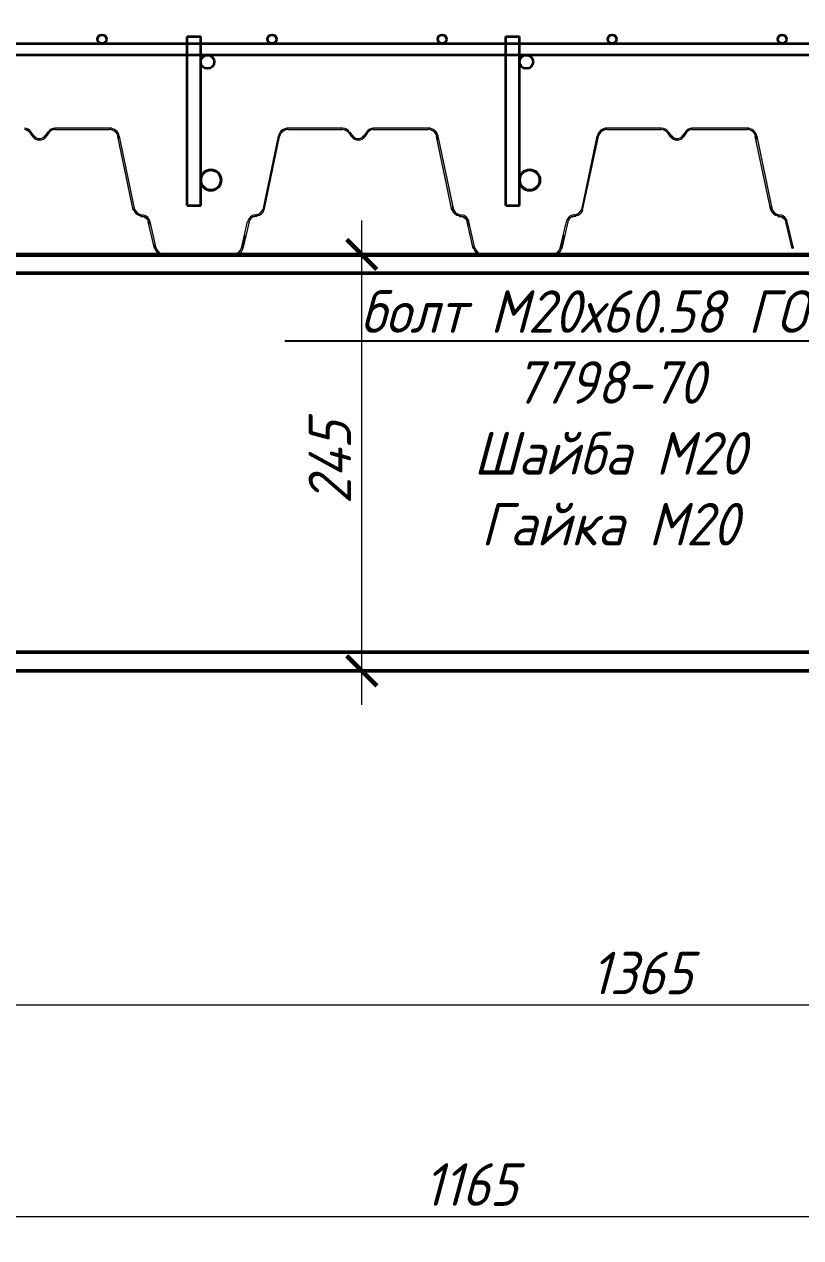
# Model space of a CAD drawing. Header units: millimetres. Extents: x 504091 to 2165846, y 135022 to 442887.
# Drawn here: x 891476 to 891932, y 258700 to 259413 of the extents above; entities that cross this region are included whole.
import ezdxf
from ezdxf import colors
from ezdxf.entities.mleader import LeaderData, LeaderLine
from ezdxf.math import Vec2, Vec3

# ---------------------------------------------------------------- set-up
doc = ezdxf.new("R2010")
doc.units = ezdxf.units.MM
doc.layers.get('Defpoints').update_dxf_attribs({"color": 255})
for name, color, linetype, lineweight in [('04Арматура', 132, 'Continuous', 35), ('06Арматура', 170, 'Continuous', 35), ('08Арматура', 94, 'Continuous', 35), ('12Арматура', 116, 'Continuous', 40), ('Размер', 7, 'Continuous', 13), ('Размеры КР', 164, 'Continuous', 9)]:
    doc.layers.add(name, color=color, linetype=linetype, lineweight=lineweight)
for name, color, linetype in [('PDF _Геометрия', 7, 'Continuous'), ('PDF _Сплошная заливка', 7, 'Continuous'), ('металл', 124, 'Continuous'), ('Текст', 7, 'Continuous')]:
    doc.layers.add(name, color=color, linetype=linetype)
doc.styles.add('GOST 2.304_new', font='isocpeur.ttf', dxfattribs={"width": 0.9, "oblique": 15})
doc.dimstyles.new('SPDS 1_10', dxfattribs={"dimscale": 10, "dimtxt": 2.5, "dimasz": 1.77, "dimexe": 1.25, "dimexo": 0.625, "dimtad": 1, "dimdec": 0, "dimrnd": 0.001, "dimtxsty": 'GOST 2.304_new', "dimblk": 'ARCHTICK', "dimcen": 2.5, "dimdle": 2, "dimclrt": 256, "dimadec": 0, "dimazin": 2, "dimtfac": 0.75, "dimtdec": 0, "dimtmove": 1, "dimatfit": 3, "dimfxl": 0, "dimtolj": 1, "dimlwd": 9, "dimlwe": 9, "dimarcsym": 0})

# ---------------------------------------------------------------- blocks, each defined once
blk = doc.blocks.new('_ArchTick')
at = {"color": 0, "linetype": 'ByBlock', "const_width": 0.15}
blk.add_lwpolyline([(-0.5, -0.5), (0.5, 0.5)], dxfattribs=at)
blk = doc.blocks.new('*D1236')
at = {"layer": 'Defpoints', "color": 0, "lineweight": 20, "transparency": 16777216}
for p in [(891155.83, 258932.07), (892320.47, 258914.93), (892320.47, 258712.23)]:
    blk.add_point(p, dxfattribs=at)
at = {"layer": 'Размеры КР', "color": 0, "lineweight": 9, "transparency": 16777216}
for p, q in [((891155.83, 258925.82), (891155.83, 258699.73)), ((892320.47, 258908.68), (892320.47, 258699.73)), ((891135.83, 258712.23), (892340.47, 258712.23))]:
    blk.add_line(p, q, dxfattribs=at)
at = {"layer": 'Размеры КР', "color": 0, "lineweight": 9, "transparency": 16777216, "xscale": 17.7, "yscale": 17.7, "zscale": 17.7, "rotation": 180}
blk.add_blockref('_ArchTick', (891155.83, 258712.23), dxfattribs=at)
at = {"layer": 'Размеры КР', "color": 0, "lineweight": 9, "transparency": 16777216, "xscale": 17.7, "yscale": 17.7, "zscale": 17.7}
blk.add_blockref('_ArchTick', (892320.47, 258712.23), dxfattribs=at)
at = {"layer": 'Размеры КР', "lineweight": 20, "transparency": 16777216, "insert": (891738.15, 258730.98), "char_height": 25, "attachment_point": 5, "style": 'GOST 2.304_new'}
blk.add_mtext('\\A1;1165', dxfattribs=at)
blk = doc.blocks.new('*D1298')
at = {"layer": 'Defpoints', "color": 0, "lineweight": 20, "transparency": 16777216}
for p in [(891674.17, 259277.81), (891681.87, 259277.81), (891681.87, 259033)]:
    blk.add_point(p, dxfattribs=at)
at = {"layer": 'Размеры КР', "color": 0, "lineweight": 9, "transparency": 16777216}
for p, q in [((891674.17, 259013), (891674.17, 259297.81)), ((891675.62, 259277.81), (891661.67, 259277.81)), ((891675.62, 259033), (891661.67, 259033))]:
    blk.add_line(p, q, dxfattribs=at)
at = {"layer": 'Размеры КР', "color": 0, "lineweight": 9, "transparency": 16777216, "xscale": 17.7, "yscale": 17.7, "zscale": 17.7}
for p, rotation in [((891674.17, 259277.81), 90), ((891674.17, 259033), 270)]:
    blk.add_blockref('_ArchTick', p, dxfattribs=dict(at, rotation=rotation))
at = {"layer": 'Размеры КР', "lineweight": 20, "transparency": 16777216, "insert": (891655.42, 259155.4), "char_height": 25, "attachment_point": 5, "rotation": 90, "style": 'GOST 2.304_new'}
blk.add_mtext('\\A1;245', dxfattribs=at)
blk = doc.blocks.new('*D1307')
at = {"layer": 'Defpoints', "color": 0, "lineweight": 20, "transparency": 16777216}
for p in [(892521.42, 259321.75), (891155.95, 258911.76), (892521.42, 258836.6)]:
    blk.add_point(p, dxfattribs=at)
at = {"layer": 'Размеры КР', "color": 0, "lineweight": 9, "transparency": 16777216}
for p, q in [((892521.42, 259315.5), (892521.42, 258824.1)), ((891155.95, 258905.51), (891155.95, 258824.1)), ((891135.95, 258836.6), (892541.42, 258836.6))]:
    blk.add_line(p, q, dxfattribs=at)
at = {"layer": 'Размеры КР', "color": 0, "lineweight": 9, "transparency": 16777216, "xscale": 17.7, "yscale": 17.7, "zscale": 17.7, "rotation": 180}
blk.add_blockref('_ArchTick', (891155.95, 258836.6), dxfattribs=at)
at = {"layer": 'Размеры КР', "color": 0, "lineweight": 9, "transparency": 16777216, "xscale": 17.7, "yscale": 17.7, "zscale": 17.7}
blk.add_blockref('_ArchTick', (892521.42, 258836.6), dxfattribs=at)
at = {"layer": 'Размеры КР', "lineweight": 20, "transparency": 16777216, "insert": (891838.68, 258855.35), "char_height": 25, "attachment_point": 5, "style": 'GOST 2.304_new'}
blk.add_mtext('\\A1;1365', dxfattribs=at)
blk = doc.blocks.new('*U1600')
at = {"layer": '04Арматура', "ltscale": 10}
blk.add_circle((0, 0), 2.6, dxfattribs=at)
blk = doc.blocks.new('*U1601')
at = {"layer": 'Текст', "color": 0, "linetype": 'ByBlock', "lineweight": -2, "transparency": 16777216}
for p in [(-900, 0), (-800, 0), (-700, 0), (-600, 0), (-500, 0)]:
    blk.add_blockref('*U1600', p, dxfattribs=at)

msp = doc.modelspace()

# ---------------------------------------------------------------- linework, layer by layer
at = {"layer": '04Арматура', "color": 0, "ltscale": 10}
msp.add_line((890267.3774, 259401.8289), (892521.4185, 259401.8289), dxfattribs=at)
at = {"layer": '06Арматура', "color": 0, "ltscale": 10}
msp.add_line((892521.4185, 259395.0581), (890267.3774, 259395.0581), dxfattribs=at)
at = {"layer": '08Арматура', "color": 0, "ltscale": 10}
for p, q in [((891571.4578, 259306.5581), (891571.4578, 259406.0581)), ((891571.4578, 259406.0581), (891579.4578, 259406.0581)), ((891579.4578, 259306.5581), (891579.4578, 259406.0581)), ((891758.928, 259306.5581), (891758.928, 259406.0581)), ((891758.928, 259406.0581), (891766.928, 259406.0581)), ((891766.928, 259306.5581), (891766.928, 259406.0581)), ((891571.4578, 259306.5581), (891579.4578, 259306.5581)), ((891758.928, 259306.5581), (891766.928, 259306.5581))]:
    msp.add_line(p, q, dxfattribs=at)
at = {"layer": '08Арматура', "ltscale": 10}
for centre in [(891583.4571, 259391.0581), (891770.9273, 259391.0581)]:
    msp.add_circle(centre, 4, dxfattribs=at)
at = {"layer": '12Арматура', "ltscale": 10}
for centre in [(891585.4578, 259321.5581), (891772.928, 259321.5581)]:
    msp.add_circle(centre, 6, dxfattribs=at)
at = {"layer": 'PDF _Геометрия', "lineweight": 9}
for points in [[(891478.8309, 259349.5392), (891480.7352, 259347.0001)], [(891479.4657, 259349.9624), (891481.37, 259347.4233)], [(891489.6221, 259349.9624), (891487.7178, 259347.4233)], [(891490.2569, 259349.5392), (891488.3525, 259347.0001)], [(891525.8043, 259352.0783), (891493.6423, 259352.0783), (891493.6423, 259351.2319), (891525.8043, 259351.2319)], [(891531.5172, 259347.4233), (891540.6157, 259304.047), (891539.7693, 259303.8354), (891530.6709, 259347.2117)], [(891625.0408, 259347.4233), (891615.9423, 259304.047), (891616.7887, 259303.8354), (891625.8871, 259347.2117)], [(891630.7537, 259351.2319), (891662.9157, 259351.2319), (891662.9157, 259352.0783), (891630.7537, 259352.0783)], [(891666.3011, 259349.5392), (891668.2055, 259347.0001)], [(891666.9359, 259349.9624), (891668.8402, 259347.4233)], [(891677.0923, 259349.9624), (891675.188, 259347.4233)], [(891677.7271, 259349.5392), (891675.8228, 259347.0001)], [(891713.2745, 259352.0783), (891680.901, 259352.0783), (891680.901, 259351.2319), (891713.2745, 259351.2319)], [(891718.9875, 259347.4233), (891728.0859, 259304.047), (891727.2395, 259303.8354), (891718.1411, 259347.2117)], [(891812.511, 259347.4233), (891803.4125, 259304.047), (891804.0473, 259303.8354), (891813.3573, 259347.2117)], [(891818.2239, 259351.2319), (891850.3859, 259351.2319), (891850.3859, 259352.0783), (891818.2239, 259352.0783)], [(891853.7713, 259349.5392), (891855.4641, 259347.0001)], [(891854.4061, 259349.9624), (891856.3104, 259347.4233)], [(891864.5625, 259349.9624), (891862.6582, 259347.4233)], [(891865.1973, 259349.5392), (891863.293, 259347.0001)], [(891900.7447, 259352.0783), (891868.3712, 259352.0783), (891868.3712, 259351.2319), (891900.7447, 259351.2319)], [(891906.4577, 259347.4233), (891915.5561, 259304.047), (891914.7097, 259303.8354), (891905.6113, 259347.2117)], [(891544.0011, 259300.2384), (891545.2707, 259300.0268)], [(891544.2127, 259301.0847), (891545.2707, 259300.8731)], [(891612.5568, 259301.0847), (891611.2873, 259300.8731)], [(891612.5568, 259300.2384), (891611.2873, 259300.0268)], [(891731.4714, 259301.0847), (891732.7409, 259300.8731)], [(891731.4714, 259300.2384), (891732.7409, 259300.0268)], [(891799.8155, 259301.0847), (891798.7575, 259300.8731)], [(891800.0271, 259300.2384), (891798.7575, 259300.0268)], [(891918.9416, 259301.0847), (891920.2111, 259300.8731)], [(891918.9416, 259300.2384), (891919.9995, 259300.0268)]]:
    msp.add_lwpolyline(points, dxfattribs=at)
at = {"layer": 'PDF _Геометрия', "lineweight": 13}
for points in [[(891481.4896, 259347.5464, 0.23932682), (891484.6497, 259345.9422, 0.23928628), (891487.8098, 259347.5464)], [(891668.9599, 259347.5464, 0.23932682), (891672.1199, 259345.9422, 0.23928628), (891675.28, 259347.5464)], [(891856.4301, 259347.5464, 0.23932682), (891859.5901, 259345.9422, 0.23928628), (891862.7502, 259347.5464)], [(891480.8063, 259347.047, 0.23934165), (891484.6497, 259345.0958, 0.23934165), (891488.493, 259347.0471)], [(891668.2765, 259347.047, 0.23934165), (891672.1199, 259345.0958, 0.23934165), (891675.9632, 259347.0471)], [(891855.7467, 259347.047, 0.23934165), (891859.5901, 259345.0958, 0.23934165), (891863.4335, 259347.0471)]]:
    msp.add_lwpolyline(points, format="xyb", dxfattribs=at)
at = {"layer": 'PDF _Геометрия', "lineweight": 9}
for points in [[(891552.2532, 259281.4067), (891548.6562, 259297.0645), (891549.5025, 259297.2761), (891553.0996, 259281.6183)], [(891603.4584, 259281.6183), (891607.0555, 259297.2761), (891607.9018, 259297.0645), (891604.3048, 259281.4067)], [(891739.7234, 259281.4067), (891736.1264, 259297.0645), (891736.9727, 259297.2761), (891740.5698, 259281.6183)], [(891790.9286, 259281.6183), (891794.5257, 259297.2761), (891795.372, 259297.0645), (891791.775, 259281.4067)], [(891927.1937, 259281.4067), (891923.5966, 259297.0645), (891924.2314, 259297.2761), (891927.8284, 259281.6183)], [(891557.9662, 259277.8096), (891578.279, 259277.8096), (891578.279, 259276.9633), (891557.9662, 259276.9633)], [(891598.5918, 259277.8096), (891578.279, 259277.8096), (891578.279, 259276.9633), (891598.5918, 259276.9633)], [(891745.4364, 259277.8096), (891765.7492, 259277.8096), (891765.7492, 259276.9633), (891745.4364, 259276.9633)], [(891786.062, 259277.8096), (891765.7492, 259277.8096), (891765.7492, 259276.9633), (891786.062, 259276.9633)]]:
    msp.add_lwpolyline(points, close=True, dxfattribs=at)
at = {"layer": 'PDF _Геометрия', "lineweight": 0}
for points in [[(891548.6562, 259297.0645), (891548.6562, 259297.0645), (891548.6562, 259297.0645)], [(891736.1264, 259297.0645), (891736.1264, 259297.0645), (891736.1264, 259297.0645)], [(891923.5966, 259297.0645), (891923.5966, 259297.0645), (891923.5966, 259297.0645)]]:
    msp.add_lwpolyline(points, close=True, dxfattribs=at)
at = {"layer": 'PDF _Геометрия', "lineweight": 0, "const_width": 0.8464}
for points in [[(891557.9662, 259277.3865), (891578.279, 259277.3865), (891598.5918, 259277.3865)], [(891745.4364, 259277.3865), (891765.7492, 259277.3865), (891786.062, 259277.3865)]]:
    msp.add_lwpolyline(points, dxfattribs=at)
at = {"layer": 'PDF _Геометрия', "lineweight": 13}
for centre, radius, start, end in [((891475.763, 259347.3178), 3.9141, 36.1661026, 90.0031345), ((891475.7631, 259347.3182), 4.7602, 36.1626274, 90.0028743), ((891493.7479, 259347.3181), 4.7602, 89.9971257, 143.8373726), ((891493.7482, 259347.3172), 3.9147, 90.0012595, 143.8295034), ((891525.9102, 259346.2598), 5.8185, 11.9005773, 90.0009022), ((891525.91, 259346.2593), 4.9726, 11.9074988, 89.9992132), ((891630.8593, 259346.26), 5.8183, 89.9977097, 168.1008108), ((891630.8596, 259346.2593), 4.9726, 90.0007868, 168.0925012), ((891663.0216, 259347.3178), 3.9141, 36.1661026, 90.0031345), ((891663.0217, 259347.3182), 4.7602, 36.1626274, 90.0028743), ((891681.0065, 259347.3181), 4.7602, 89.9971257, 143.8373726), ((891681.0068, 259347.3172), 3.9147, 90.0012595, 143.8295034), ((891713.3804, 259346.2598), 5.8185, 11.9005773, 90.0009022), ((891713.3802, 259346.2593), 4.9726, 11.9074988, 89.9992132), ((891818.3295, 259346.26), 5.8183, 89.9977097, 168.1008108), ((891818.3298, 259346.2593), 4.9726, 90.0007868, 168.0925012), ((891850.4918, 259347.3178), 3.9141, 36.1661026, 90.0031345), ((891850.4919, 259347.3182), 4.7602, 36.1626274, 90.0028743), ((891868.4767, 259347.3181), 4.7602, 89.9971257, 143.8373726), ((891868.4771, 259347.3172), 3.9147, 90.0012595, 143.8295034), ((891900.8506, 259346.2598), 5.8185, 11.9005773, 90.0009022), ((891900.8504, 259346.2593), 4.9726, 11.9074988, 89.9992132), ((891544.7418, 259305.2111), 3.9147, 192.9995679, 263.7382408), ((891612.0276, 259305.2112), 3.9149, 276.2641789, 346.9980124), ((891732.0005, 259305.2111), 3.9147, 192.9995679, 263.7382408), ((891799.4978, 259305.2112), 3.9149, 276.2641789, 346.9980124), ((891919.4707, 259305.2111), 3.9147, 192.9995679, 263.7382408), ((891544.7418, 259305.2108), 4.761, 192.9978867, 263.7430711), ((891544.9535, 259296.3242), 3.9141, 13.0544098, 83.7452056), ((891544.9533, 259296.3241), 4.7607, 13.0441919, 83.7388092), ((891611.8164, 259296.3239), 4.7609, 96.2634317, 166.9535673), ((891611.8162, 259296.324), 3.9144, 96.2572147, 166.9431699), ((891612.0278, 259305.2109), 4.761, 276.2566799, 347.0023622), ((891732.0004, 259305.2108), 4.761, 192.9978867, 263.7430711), ((891732.4238, 259296.3242), 3.9141, 13.0544098, 83.7452056), ((891732.4235, 259296.3241), 4.7607, 13.0441919, 83.7388092), ((891799.2866, 259296.3239), 4.7609, 96.2634317, 166.9535673), ((891799.2864, 259296.324), 3.9144, 96.2572147, 166.9431699), ((891799.4981, 259305.2109), 4.761, 276.2566799, 347.0023622), ((891919.4707, 259305.2108), 4.761, 192.9978867, 263.7430711), ((891919.6824, 259296.3242), 3.9141, 13.0544098, 83.7452056), ((891919.6822, 259296.3241), 4.7607, 13.0441919, 83.7388092), ((891558.0718, 259282.9933), 5.8185, 194.0927416, 270.0018953), ((891558.0719, 259282.9935), 4.9723, 194.1771102, 270.0005337), ((891598.6976, 259282.9935), 4.9723, 269.9994663, 345.8228898), ((891598.6976, 259282.9935), 5.8187, 269.9995021, 345.905861), ((891745.542, 259282.9933), 5.8185, 194.0927416, 270.0018953), ((891745.5421, 259282.9935), 4.9723, 194.1771102, 270.0005337), ((891786.1679, 259282.9935), 4.9723, 269.9994663, 345.8228898), ((891786.1679, 259282.9935), 5.8187, 269.9995021, 345.905861)]:
    msp.add_arc(centre, radius, start, end, dxfattribs=at)
at = {"layer": 'PDF _Сплошная заливка', "lineweight": 20, "transparency": 33554559}
for points in [[(891475.657, 259351.2319), (891478.8309, 259350.174), (891478.8309, 259349.5392)], [(891478.8309, 259350.174), (891478.8309, 259349.5392), (891479.4657, 259348.6928)], [(891478.8309, 259350.174), (891479.4657, 259349.9624), (891479.4657, 259348.6928)], [(891479.4657, 259349.9624), (891479.4657, 259348.6928), (891480.7352, 259347.0001)], [(891479.4657, 259349.9624), (891480.7352, 259348.2697), (891480.7352, 259347.0001)], [(891480.7352, 259348.2697), (891480.7352, 259347.0001), (891481.37, 259346.5769)], [(891480.7352, 259348.2697), (891481.37, 259347.4233), (891481.37, 259346.5769)], [(891481.37, 259347.4233), (891481.37, 259346.5769), (891484.5439, 259345.0958)], [(891481.37, 259347.4233), (891484.5439, 259345.7306), (891484.5439, 259345.0958)], [(891484.5439, 259345.7306), (891487.7178, 259347.4233), (891487.7178, 259346.5769)], [(891487.7178, 259347.4233), (891488.3525, 259348.2697), (891488.3525, 259347.0001)], [(891487.7178, 259347.4233), (891487.7178, 259346.5769), (891488.3525, 259347.0001)], [(891488.3525, 259348.2697), (891489.6221, 259349.9624), (891489.6221, 259348.6928)], [(891488.3525, 259348.2697), (891488.3525, 259347.0001), (891489.6221, 259348.6928)], [(891489.6221, 259349.9624), (891490.2569, 259350.3856), (891490.2569, 259349.5392)], [(891489.6221, 259349.9624), (891489.6221, 259348.6928), (891490.2569, 259349.5392)], [(891490.2569, 259350.3856), (891490.2569, 259349.5392), (891493.6423, 259352.0783)], [(891493.6423, 259351.2319), (891493.6423, 259352.0783), (891525.8043, 259351.2319)], [(891493.6423, 259352.0783), (891525.8043, 259351.2319), (891525.8043, 259352.0783)], [(891525.8043, 259351.2319), (891525.8043, 259352.0783), (891528.9781, 259350.174)], [(891525.8043, 259352.0783), (891528.9781, 259350.174), (891528.9781, 259350.8088)], [(891528.9781, 259350.174), (891528.9781, 259350.8088), (891529.4013, 259349.3276)], [(891528.9781, 259350.8088), (891529.4013, 259349.3276), (891529.4013, 259350.8088)], [(891529.4013, 259349.3276), (891529.4013, 259350.8088), (891530.6709, 259347.2117)], [(891529.4013, 259350.8088), (891530.6709, 259347.2117), (891530.6709, 259348.6928)], [(891530.6709, 259347.2117), (891530.6709, 259348.6928), (891531.5172, 259343.6146)], [(891530.6709, 259348.6928), (891531.5172, 259343.6146), (891531.5172, 259347.4233)], [(891531.5172, 259343.6146), (891531.5172, 259347.4233), (891539.7693, 259303.8354)], [(891531.5172, 259347.4233), (891539.7693, 259303.8354), (891539.7693, 259307.8557)], [(891616.7887, 259307.8557), (891625.0408, 259347.4233), (891625.0408, 259343.6146)], [(891625.0408, 259347.4233), (891625.8871, 259348.6928), (891625.8871, 259347.2117)], [(891625.0408, 259347.4233), (891625.0408, 259343.6146), (891625.8871, 259347.2117)], [(891625.8871, 259348.6928), (891627.1567, 259350.8088), (891627.1567, 259349.3276)], [(891625.8871, 259348.6928), (891625.8871, 259347.2117), (891627.1567, 259349.3276)], [(891627.1567, 259350.8088), (891627.1567, 259349.3276), (891627.5799, 259350.174)], [(891627.1567, 259350.8088), (891627.5799, 259350.8088), (891627.5799, 259350.174)], [(891627.5799, 259350.8088), (891630.7537, 259352.0783), (891630.7537, 259351.2319)], [(891627.5799, 259350.8088), (891627.5799, 259350.174), (891630.7537, 259351.2319)], [(891630.7537, 259352.0783), (891630.7537, 259351.2319), (891662.9157, 259351.2319)], [(891662.9157, 259351.2319), (891630.7537, 259352.0783), (891662.9157, 259352.0783)], [(891662.9157, 259351.2319), (891666.3011, 259350.174), (891666.3011, 259349.5392)], [(891666.3011, 259350.174), (891666.3011, 259349.5392), (891666.9359, 259348.6928)], [(891666.3011, 259350.174), (891666.9359, 259349.9624), (891666.9359, 259348.6928)], [(891666.9359, 259349.9624), (891666.9359, 259348.6928), (891668.2055, 259347.0001)], [(891666.9359, 259349.9624), (891668.2055, 259348.2697), (891668.2055, 259347.0001)], [(891668.2055, 259348.2697), (891668.2055, 259347.0001), (891668.8402, 259346.5769)], [(891668.2055, 259348.2697), (891668.8402, 259347.4233), (891668.8402, 259346.5769)], [(891668.8402, 259347.4233), (891668.8402, 259346.5769), (891672.0141, 259345.0958)], [(891668.8402, 259347.4233), (891672.0141, 259345.7306), (891672.0141, 259345.0958)], [(891672.0141, 259345.7306), (891675.188, 259347.4233), (891675.188, 259346.5769)], [(891675.188, 259347.4233), (891675.8228, 259348.2697), (891675.8228, 259347.0001)], [(891675.188, 259347.4233), (891675.188, 259346.5769), (891675.8228, 259347.0001)], [(891675.8228, 259348.2697), (891677.0923, 259349.9624), (891677.0923, 259348.6928)], [(891675.8228, 259348.2697), (891675.8228, 259347.0001), (891677.0923, 259348.6928)], [(891677.0923, 259349.9624), (891677.7271, 259350.3856), (891677.7271, 259349.5392)], [(891677.0923, 259349.9624), (891677.0923, 259348.6928), (891677.7271, 259349.5392)], [(891677.7271, 259350.3856), (891677.7271, 259349.5392), (891680.901, 259352.0783)], [(891680.901, 259351.2319), (891680.901, 259352.0783), (891713.2745, 259351.2319)], [(891680.901, 259352.0783), (891713.2745, 259351.2319), (891713.2745, 259352.0783)], [(891713.2745, 259351.2319), (891713.2745, 259352.0783), (891716.4484, 259350.174)], [(891713.2745, 259352.0783), (891716.4484, 259350.174), (891716.4484, 259350.8088)], [(891716.4484, 259350.174), (891716.4484, 259350.8088), (891716.8715, 259349.3276)], [(891716.4484, 259350.8088), (891716.8715, 259349.3276), (891716.8715, 259350.8088)], [(891716.8715, 259349.3276), (891716.8715, 259350.8088), (891718.1411, 259347.2117)], [(891716.8715, 259350.8088), (891718.1411, 259347.2117), (891718.1411, 259348.6928)], [(891718.1411, 259347.2117), (891718.1411, 259348.6928), (891718.9875, 259343.6146)], [(891718.1411, 259348.6928), (891718.9875, 259343.6146), (891718.9875, 259347.4233)], [(891718.9875, 259343.6146), (891718.9875, 259347.4233), (891727.2395, 259303.8354)], [(891718.9875, 259347.4233), (891727.2395, 259303.8354), (891727.2395, 259307.8557)], [(891804.0473, 259307.8557), (891812.511, 259347.4233), (891812.511, 259343.6146)], [(891812.511, 259347.4233), (891813.3573, 259348.6928), (891813.3573, 259347.2117)], [(891812.511, 259347.4233), (891812.511, 259343.6146), (891813.3573, 259347.2117)], [(891813.3573, 259348.6928), (891814.4153, 259350.8088), (891814.4153, 259349.3276)], [(891813.3573, 259348.6928), (891813.3573, 259347.2117), (891814.4153, 259349.3276)], [(891814.4153, 259350.8088), (891814.4153, 259349.3276), (891815.0501, 259350.174)], [(891814.4153, 259350.8088), (891815.0501, 259350.8088), (891815.0501, 259350.174)], [(891815.0501, 259350.8088), (891818.2239, 259352.0783), (891818.2239, 259351.2319)], [(891815.0501, 259350.8088), (891815.0501, 259350.174), (891818.2239, 259351.2319)], [(891818.2239, 259352.0783), (891818.2239, 259351.2319), (891850.3859, 259351.2319)], [(891850.3859, 259351.2319), (891818.2239, 259352.0783), (891850.3859, 259352.0783)], [(891850.3859, 259351.2319), (891853.7713, 259350.174), (891853.7713, 259349.5392)], [(891853.7713, 259350.174), (891853.7713, 259349.5392), (891854.4061, 259348.6928)], [(891853.7713, 259350.174), (891854.4061, 259349.9624), (891854.4061, 259348.6928)], [(891854.4061, 259349.9624), (891854.4061, 259348.6928), (891855.4641, 259347.0001)], [(891854.4061, 259349.9624), (891855.4641, 259348.2697), (891855.4641, 259347.0001)], [(891855.4641, 259348.2697), (891855.4641, 259347.0001), (891856.3104, 259346.5769)], [(891855.4641, 259348.2697), (891856.3104, 259347.4233), (891856.3104, 259346.5769)], [(891856.3104, 259347.4233), (891856.3104, 259346.5769), (891859.4843, 259345.0958)], [(891856.3104, 259347.4233), (891859.4843, 259345.7306), (891859.4843, 259345.0958)], [(891859.4843, 259345.7306), (891862.6582, 259347.4233), (891862.6582, 259346.5769)], [(891862.6582, 259347.4233), (891863.293, 259348.2697), (891863.293, 259347.0001)], [(891862.6582, 259347.4233), (891862.6582, 259346.5769), (891863.293, 259347.0001)], [(891863.293, 259348.2697), (891864.5625, 259349.9624), (891864.5625, 259348.6928)], [(891863.293, 259348.2697), (891863.293, 259347.0001), (891864.5625, 259348.6928)], [(891864.5625, 259349.9624), (891865.1973, 259350.3856), (891865.1973, 259349.5392)], [(891864.5625, 259349.9624), (891864.5625, 259348.6928), (891865.1973, 259349.5392)], [(891865.1973, 259350.3856), (891865.1973, 259349.5392), (891868.3712, 259352.0783)], [(891868.3712, 259351.2319), (891868.3712, 259352.0783), (891900.7447, 259351.2319)], [(891868.3712, 259352.0783), (891900.7447, 259351.2319), (891900.7447, 259352.0783)], [(891900.7447, 259351.2319), (891900.7447, 259352.0783), (891903.9186, 259350.174)], [(891900.7447, 259352.0783), (891903.9186, 259350.174), (891903.9186, 259350.8088)], [(891903.9186, 259350.174), (891903.9186, 259350.8088), (891904.3418, 259349.3276)], [(891903.9186, 259350.8088), (891904.3418, 259349.3276), (891904.3418, 259350.8088)], [(891904.3418, 259349.3276), (891904.3418, 259350.8088), (891905.6113, 259347.2117)], [(891904.3418, 259350.8088), (891905.6113, 259347.2117), (891905.6113, 259348.6928)], [(891905.6113, 259347.2117), (891905.6113, 259348.6928), (891906.4577, 259343.6146)], [(891905.6113, 259348.6928), (891906.4577, 259343.6146), (891906.4577, 259347.4233)], [(891906.4577, 259343.6146), (891906.4577, 259347.4233), (891914.7097, 259303.8354)], [(891906.4577, 259347.4233), (891914.7097, 259303.8354), (891914.7097, 259307.8557)], [(891484.5439, 259345.7306), (891484.5439, 259345.0958), (891487.7178, 259346.5769)], [(891616.7887, 259307.8557), (891616.7887, 259303.8354), (891625.0408, 259343.6146)], [(891672.0141, 259345.7306), (891672.0141, 259345.0958), (891675.188, 259346.5769)], [(891804.0473, 259307.8557), (891804.0473, 259303.8354), (891812.511, 259343.6146)], [(891859.4843, 259345.7306), (891859.4843, 259345.0958), (891862.6582, 259346.5769)], [(891539.7693, 259303.8354), (891539.7693, 259307.8557), (891540.6157, 259304.047)], [(891615.9423, 259304.047), (891616.7887, 259307.8557), (891616.7887, 259303.8354)], [(891727.2395, 259303.8354), (891727.2395, 259307.8557), (891728.0859, 259304.047)], [(891803.4125, 259304.047), (891804.0473, 259307.8557), (891804.0473, 259303.8354)], [(891914.7097, 259303.8354), (891914.7097, 259307.8557), (891915.5561, 259304.047)], [(891539.7693, 259303.8354), (891541.462, 259302.989), (891541.462, 259301.5079)], [(891541.462, 259302.989), (891541.462, 259301.5079), (891544.2127, 259300.4499)], [(891541.462, 259302.989), (891544.2127, 259301.0847), (891544.2127, 259300.4499)], [(891544.2127, 259301.0847), (891544.2127, 259300.4499), (891545.2707, 259300.0268)], [(891544.2127, 259301.0847), (891545.2707, 259300.6615), (891545.2707, 259300.0268)], [(891545.2707, 259300.6615), (891545.2707, 259300.0268), (891548.0214, 259298.1224)], [(891548.0214, 259298.1224), (891545.2707, 259300.6615), (891548.0214, 259299.8152)], [(891548.0214, 259298.1224), (891548.0214, 259299.8152), (891549.5025, 259297.2761)], [(891549.5025, 259293.679), (891548.6562, 259297.0645), (891549.5025, 259297.2761)], [(891549.5025, 259293.679), (891549.5025, 259297.2761), (891552.2532, 259281.4067)], [(891549.5025, 259297.2761), (891552.2532, 259281.4067), (891552.2532, 259285.0038)], [(891607.0555, 259297.2761), (891609.1714, 259299.1804), (891609.1714, 259298.9688)], [(891609.1714, 259299.1804), (891609.1714, 259298.9688), (891609.383, 259299.1804)], [(891609.383, 259299.1804), (891611.2873, 259300.8731), (891611.2873, 259299.8152)], [(891611.2873, 259300.8731), (891612.5568, 259301.2963), (891612.5568, 259300.2384)], [(891611.2873, 259300.8731), (891611.2873, 259299.8152), (891612.5568, 259300.2384)], [(891612.5568, 259301.2963), (891612.5568, 259300.2384), (891614.4612, 259301.9311)], [(891614.4612, 259301.9311), (891614.6728, 259302.1427), (891614.6728, 259301.9311)], [(891614.6728, 259302.1427), (891614.6728, 259301.9311), (891616.7887, 259303.8354)], [(891727.2395, 259303.8354), (891728.7207, 259302.989), (891728.7207, 259301.5079)], [(891728.7207, 259302.989), (891728.7207, 259301.5079), (891731.4714, 259300.4499)], [(891728.7207, 259302.989), (891731.4714, 259301.0847), (891731.4714, 259300.4499)], [(891731.4714, 259301.0847), (891731.4714, 259300.4499), (891732.7409, 259300.0268)], [(891731.4714, 259301.0847), (891732.7409, 259300.6615), (891732.7409, 259300.0268)], [(891732.7409, 259300.6615), (891732.7409, 259300.0268), (891735.4916, 259298.1224)], [(891735.4916, 259298.1224), (891732.7409, 259300.6615), (891735.4916, 259299.8152)], [(891735.4916, 259298.1224), (891735.4916, 259299.8152), (891736.9727, 259297.2761)], [(891736.9727, 259293.679), (891736.1264, 259297.0645), (891736.9727, 259297.2761)], [(891736.9727, 259293.679), (891736.9727, 259297.2761), (891739.7234, 259281.4067)], [(891736.9727, 259297.2761), (891739.7234, 259281.4067), (891739.7234, 259285.0038)], [(891794.5257, 259297.2761), (891796.6416, 259299.1804), (891796.6416, 259298.9688)], [(891796.6416, 259299.1804), (891796.6416, 259298.9688), (891796.8532, 259299.1804)], [(891796.8532, 259299.1804), (891798.7575, 259300.8731), (891798.7575, 259299.8152)], [(891798.7575, 259300.8731), (891800.0271, 259301.2963), (891800.0271, 259300.2384)], [(891798.7575, 259300.8731), (891798.7575, 259299.8152), (891800.0271, 259300.2384)], [(891800.0271, 259301.2963), (891800.0271, 259300.2384), (891801.9314, 259301.9311)], [(891801.9314, 259301.9311), (891802.143, 259302.1427), (891802.143, 259301.9311)], [(891802.143, 259302.1427), (891802.143, 259301.9311), (891804.0473, 259303.8354)], [(891914.7097, 259303.8354), (891916.1909, 259302.989), (891916.1909, 259301.5079)], [(891916.1909, 259302.989), (891916.1909, 259301.5079), (891918.9416, 259300.4499)], [(891916.1909, 259302.989), (891918.9416, 259301.0847), (891918.9416, 259300.4499)], [(891918.9416, 259301.0847), (891918.9416, 259300.4499), (891919.9995, 259300.0268)], [(891918.9416, 259301.0847), (891919.9995, 259300.6615), (891919.9995, 259300.0268)], [(891919.9995, 259300.6615), (891919.9995, 259300.0268), (891922.7502, 259298.1224)], [(891922.7502, 259298.1224), (891919.9995, 259300.6615), (891922.7502, 259299.8152)], [(891922.7502, 259298.1224), (891922.7502, 259299.8152), (891924.2314, 259297.2761)], [(891924.2314, 259293.679), (891923.5966, 259297.0645), (891924.2314, 259297.2761)], [(891924.2314, 259293.679), (891924.2314, 259297.2761), (891927.1937, 259281.4067)], [(891924.2314, 259297.2761), (891927.1937, 259281.4067), (891927.1937, 259285.0038)], [(891549.5025, 259293.679), (891549.5025, 259293.679), (891548.6562, 259297.0645)], [(891736.9727, 259293.679), (891736.9727, 259293.679), (891736.1264, 259297.0645)], [(891924.2314, 259293.679), (891924.2314, 259293.679), (891923.5966, 259297.0645)], [(891552.2532, 259281.4067), (891552.2532, 259285.0038), (891553.0996, 259281.6183)], [(891603.4584, 259281.6183), (891604.3048, 259285.0038), (891604.3048, 259281.4067)], [(891604.3048, 259285.0038), (891605.3627, 259289.4472), (891605.3627, 259285.8501)], [(891604.3048, 259285.0038), (891604.3048, 259281.4067), (891605.3627, 259285.8501)], [(891605.3627, 259289.4472), (891605.3627, 259285.8501), (891605.9975, 259289.2356)], [(891739.7234, 259281.4067), (891739.7234, 259285.0038), (891740.5698, 259281.6183)], [(891790.9286, 259281.6183), (891791.775, 259285.0038), (891791.775, 259281.4067)], [(891791.775, 259285.0038), (891792.8329, 259289.4472), (891792.8329, 259285.8501)], [(891791.775, 259285.0038), (891791.775, 259281.4067), (891792.8329, 259285.8501)], [(891792.8329, 259289.4472), (891792.8329, 259285.8501), (891793.4677, 259289.2356)], [(891927.1937, 259281.4067), (891927.1937, 259285.0038), (891927.8284, 259281.6183)], [(891552.2532, 259281.4067), (891554.3691, 259279.2908), (891554.3691, 259278.2328)], [(891554.3691, 259279.2908), (891554.3691, 259278.2328), (891554.7923, 259278.2328)], [(891554.3691, 259279.2908), (891554.7923, 259278.8676), (891554.7923, 259278.2328)], [(891554.7923, 259278.8676), (891554.7923, 259278.2328), (891557.9662, 259277.8096)], [(891598.5918, 259276.9633), (891601.7657, 259278.8676), (891601.7657, 259278.0212)], [(891601.7657, 259278.8676), (891602.1889, 259279.714), (891602.1889, 259278.2328)], [(891601.7657, 259278.8676), (891601.7657, 259278.0212), (891602.1889, 259278.2328)], [(891602.1889, 259279.714), (891602.1889, 259278.2328), (891603.4584, 259281.6183)], [(891739.7234, 259281.4067), (891741.8394, 259279.2908), (891741.8394, 259278.2328)], [(891741.8394, 259279.2908), (891741.8394, 259278.2328), (891742.2625, 259278.2328)], [(891741.8394, 259279.2908), (891742.2625, 259278.8676), (891742.2625, 259278.2328)], [(891742.2625, 259278.8676), (891742.2625, 259278.2328), (891745.4364, 259277.8096)], [(891786.062, 259276.9633), (891789.2359, 259278.8676), (891789.2359, 259278.0212)], [(891789.2359, 259278.8676), (891789.6591, 259279.714), (891789.6591, 259278.2328)], [(891789.2359, 259278.8676), (891789.2359, 259278.0212), (891789.6591, 259278.2328)], [(891789.6591, 259279.714), (891789.6591, 259278.2328), (891790.9286, 259281.6183)]]:
    msp.add_solid(points, dxfattribs=at)
at = {"layer": 'металл', "lineweight": 50, "ltscale": 500}
msp.add_line((890076.3485, 259277.8131), (892521.4185, 259276.9612), dxfattribs=at)
for points in [[(890210.3389, 259277.8096), (892167.7734, 259277.8096)], [(892198.1736, 259266.8069), (890200.1273, 259266.8069)], [(892198.1736, 259063.102), (892198.1736, 259063.102), (892198.1736, 259032.9981), (890210.1273, 259032.9981), (890210.1273, 259065.16)], [(892198.1736, 259044.0008), (890210.1273, 259044.0008)]]:
    msp.add_lwpolyline(points, dxfattribs=at)

# ---------------------------------------------------------------- block references
at = {"layer": 'Текст', "color": 0}
msp.add_blockref('*U1601', (892421.4185, 259404.4331), dxfattribs=at)

# ---------------------------------------------------------------- dimensions: what is measured, and where the dimension line sits
at = {"layer": 'Размеры КР', "lineweight": 20}
for base, p1, p2, picture, middle in [((892521.4185, 258836.5995), (891155.9512, 258911.762), (892521.4185, 259321.7529), '*D1307', (891838.6848, 258855.3495)), ((892320.4735, 258712.2273), (891155.8316, 258932.0689), (892320.4735, 258914.9299), '*D1236', (891738.1526, 258730.9773))]:
    dim = msp.add_linear_dim(base=base, p1=p1, p2=p2, dimstyle='SPDS 1_10', dxfattribs=at)
    dim.commit()
    dim.dimension.update_dxf_attribs({"geometry": picture, "text_midpoint": middle})
dim = msp.add_linear_dim(base=(891674.1705, 259277.8096), p1=(891681.8701, 259032.9981), p2=(891681.8701, 259277.8096), angle=90, dimstyle='SPDS 1_10', dxfattribs=at)
dim.commit()
dim.dimension.update_dxf_attribs({"geometry": '*D1298', "text_midpoint": (891655.4205, 259155.4039)})

# ---------------------------------------------------------------- leaders
at = {"layer": 'Размер', "ltscale": 20}
ml = msp.add_multileader_mtext('Standard', dxfattribs=at)
ml.set_content('Каркас Кр-1\\Pв каждую волну', color=256, style='GOST 2.304_new')
ml.set_leader_properties()
ml.build(insert=Vec2(0, 0))
ml.multileader.update_dxf_attribs({"text_left_attachment_type": 6, "text_right_attachment_type": 6, "dogleg_length": 1, "arrow_head_size": 20})
ctx = ml.context
ctx.base_point, ctx.char_height, ctx.arrow_head_size, ctx.landing_gap_size, ctx.plane_origin = Vec3(891775.4134, 259565.4944), 25, 20, 0, Vec3(896516.9449, 289180.4025)
ctx.left_attachment, ctx.right_attachment, ctx.text_align_type = 6, 6, 1
notes = []
notes.append((ctx, [(1, (1, 1, 0), (892007.7371, 259565.4944), (-1, 0), 4, [(1, [(892133.7594, 259365.206)], 0, [])])]))
ctx.mtext.insert, ctx.mtext.width, ctx.mtext.defined_height, ctx.mtext.alignment, ctx.mtext.flow_direction = Vec3(891889.5753, 259597.9944), 307.281422, 75.6251, 2, 5
ml = msp.add_multileader_mtext('Standard', dxfattribs=at)
ml.set_content('болт М20х60.58 ГОСТ 7798-70\\PШайба М20\\PГайка М20', color=256, style='GOST 2.304_new')
ml.set_leader_properties()
ml.build(insert=Vec2(0, 0))
ml.multileader.update_dxf_attribs({"text_left_attachment_type": 6, "text_right_attachment_type": 6, "dogleg_length": 1, "arrow_head_size": 20})
ctx = ml.context
ctx.base_point, ctx.char_height, ctx.arrow_head_size, ctx.landing_gap_size, ctx.plane_origin = Vec3(891700.7168, 259226.7484), 25, 20, 0, Vec3(896458.6233, 288739.8513)
ctx.left_attachment, ctx.right_attachment, ctx.text_align_type = 6, 6, 1
notes.append((ctx, [(1, (1, 1, 0), (891943.2521, 259226.7484), (-1, 0), 4, [(0, [(892257.6308, 259112.9797), (892257.6308, 259207.138)], 0, [])])]))
ctx.mtext.insert, ctx.mtext.width, ctx.mtext.defined_height, ctx.mtext.alignment, ctx.mtext.flow_direction = Vec3(891819.9845, 259256.7484), 307.281422, 75.6251, 2, 5
for ctx, leaders in notes:
    for number, flags, end, landing, length, lines in leaders:
        leader = LeaderData()
        leader.index, (leader.has_last_leader_line, leader.has_dogleg_vector, leader.attachment_direction) = number, flags
        leader.last_leader_point, leader.dogleg_vector, leader.dogleg_length = Vec3(end), Vec3(landing), length
        for number, points, colour, breaks in lines:
            line = LeaderLine()
            line.index, line.vertices, line.color, line.breaks = number, Vec3.list(points), colors.encode_raw_color(colour), breaks
            leader.lines.append(line)
        ctx.leaders.append(leader)

doc.saveas('drawing.dxf')
